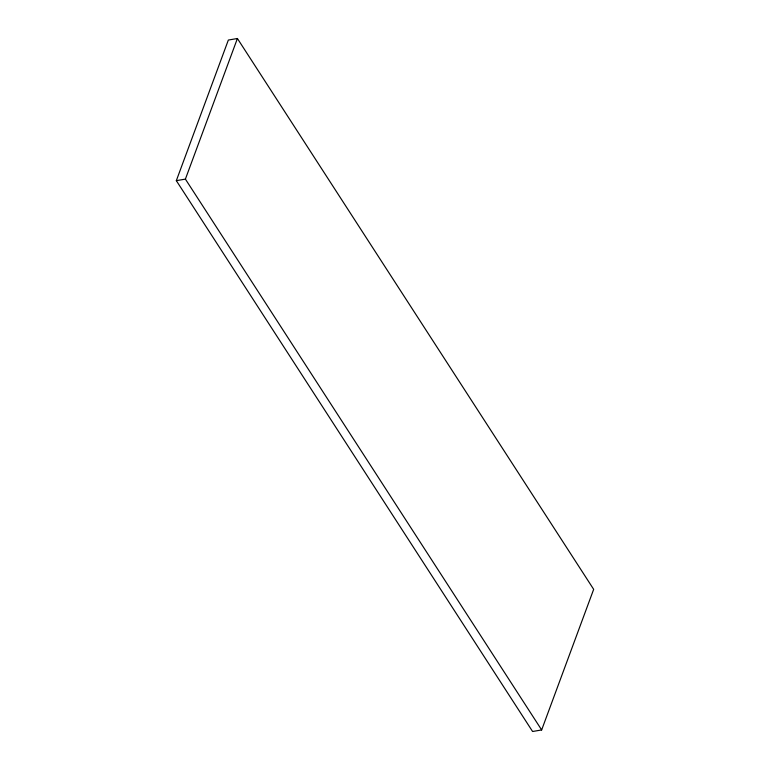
<?xml version="1.0" encoding="UTF-8"?>
<svg xmlns="http://www.w3.org/2000/svg" width="770" height="770" viewBox="0 0 770 770"><rect width="100%" height="100%" fill="white"/><g stroke="black" fill="none" stroke-linecap="round" stroke-linejoin="round"><path stroke-width="1.16" d="M176.33 180.661L228.344 40.05L237.41 38.5L593.67 589.339L541.657 729.95L532.59 731.5L176.33 180.661L185.397 179.112L237.41 38.5M185.397 179.112L541.657 729.95"/></g></svg>
